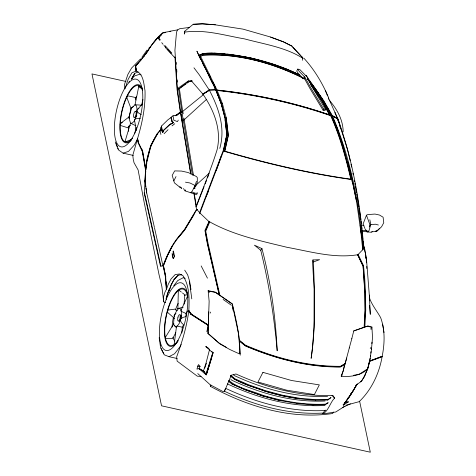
<?xml version="1.0" encoding="UTF-8"?>
<svg xmlns="http://www.w3.org/2000/svg" width="476" height="476" viewBox="0 0 476 476"><rect width="100%" height="100%" fill="white"/><g stroke="black" fill="none" stroke-linecap="round" stroke-linejoin="round"><path stroke-width="0.71" d="M352.079 181.802L352.079 179.041L350.83 179.155C345.76 157.55 339.858 135.993 330.719 115.716L331.909 115.912L337.645 129.573L331.974 116.174L331.552 116.186L331.814 115.722C324.626 103.149 317.611 90.202 307.847 79.403M187.443 310.971L186.08 313.482L185.824 316.665L182.754 317.456L180.184 319.539C180.124 322.442 178.649 325.322 176.06 326.726L175.239 326.476L173.526 324.287L174.222 315.368L177.905 308.537L178.321 290.979L178.714 290.122L181.374 292.08M208.024 333.533L209.137 301.278L208.143 290.652L215.455 292.187L232.3 303.849C236.233 320.199 240.225 336.758 239.904 353.698L239.41 353.888L229.831 349.521L219.918 343.898L208.024 333.533L208.72 332.867M208.768 311.845L207.988 333.349L218.716 342.851L226.249 347.296M170.825 31.255L162.774 32.671C151.654 41.864 146.4 55.799 135.779 65.498L136.184 70.995C143.645 74.078 143.764 83.925 145.013 90.726C145.549 107.017 142.175 123.207 137.51 138.73L138.141 142.83L142.3 151.481L145.501 169.795L144.436 192.655L160.924 266.09M239.446 340.768L245.449 345.695C275.301 358.547 307.532 366.954 340.185 366.74L345.076 363.67L340.507 366.312C307.734 366.574 275.378 358.13 245.443 345.195L239.351 340.185L239.428 341.161L245.533 345.998C275.42 358.779 307.627 367.163 340.286 367.05L344.82 364.58L346.772 358.012M136.874 113.627L136.904 112.943M145.109 181.439C145.418 165.089 147.81 148.101 157.134 134.262L160.507 130.24M351.758 338.805L353.787 330.838L364.289 327.208L365.211 310.4L364.979 293.014L363.152 266.286L357.66 254.755C333.914 258.599 310.221 251.506 287.01 247.3C260.687 240.892 233.656 235.209 209.767 221.899L208.91 222.631L205.269 231.205L207.703 244.123L215.17 277.068L219.287 294.989L219.841 295.09L208.196 244.069L205.733 231.146L209.767 221.899M356.792 384.691L349.075 397.305L343.25 405.308L348.438 401.667L345.356 402.315M145.353 177.435L145.115 180.969L145.87 186.634M145.495 175.317L145.775 171.074M173.829 180.904L176.007 176.554M181.844 332.974L182.272 327.19L183.587 324.763L181.326 322.615L180.184 319.539C182.076 316.421 181.517 312.774 180.856 309.459L180.19 308.656L177.905 308.537L178.524 309.126M363.48 248.097L363.634 246.128C360.011 202.853 352.656 159.579 337.74 118.661L332.415 115.811L331.968 116.138L332.391 116.043L332.319 115.614L323.68 100.585L306.086 75.44L306.598 76.648M184.075 304.2L184.837 294.799L182.492 292.978M171.937 120.833L171.253 117.167L173.002 115.787L177.167 115.031M206.846 331.712L208.244 324.935L191.108 313.928L188.829 310.614C189.365 298.88 189.632 285.505 182.778 275.461L179.476 274.003L175.192 274.557L171.057 278.984L168.248 284.261L166.642 288.878L164.946 292.157L163.25 297.881L163.726 301.796L165.654 302.653M371.363 349.449L371.488 347.998M371.869 343.636L371.994 342.185M135.232 104.714L131.138 108.242L130.9 110.587L128.877 117.489L130.513 123.219L125.069 141.396M182.272 327.19L177.483 326.149L176.507 326.369L174.18 344.386L174.496 344.517M180.815 317.92L180.719 315.534M370.138 358.178L367.621 368.817L359.469 374.13L353.525 375.35M370.34 356.726L370.548 355.269M370.852 353.085L371.054 351.633M137.51 138.73L138.314 142.276L142.645 151.243L145.87 169.664L145.614 168.956L147.066 158.847L150.594 145.686L157.056 133.815L161.346 128.734M145.965 168.968L146.364 166.172M146.566 164.779L146.864 162.685M147.066 161.287L150.88 146.007L157.538 133.81M219.787 148.405C225.66 127.99 218.787 108.195 209.333 90.137L202.984 94.218C214.111 110.569 221.762 129.829 217.08 149.803C211.052 169.218 203.085 187.931 195.934 206.935M208.286 325.245L191.209 314.255L189.097 310.983L188.758 311.185C186.687 326.869 182.088 342.054 176.655 356.869L177.149 361.141L197.29 376.165L201.003 376.462L210.255 384.816L223.315 391.706L224.333 391.653L231.348 375.183L235.953 373.981C266.322 387.66 299.547 396.562 333.039 395.556L334.658 398.138C330.737 401.072 327.702 413.12 322.216 413.68M180.785 318.73L181.023 315.671A3.267 1.166 -77.5 0 0 180.624 314.898M135.827 125.735L130.513 123.219L132.054 123.183L133.994 121.439C136.38 116.668 138.076 110.92 136.326 105.684L135.029 104.732L138.944 85.609L141.021 88.334M312.964 259.95L312.565 261.955L314.112 289.176L314.041 327.042L312.565 347.063L311.143 358.345C315.814 326.828 314.832 294.817 313.41 263.091L312.964 259.95L319.616 259.658L313.381 261.99M357.66 254.755L363.045 266.096L364.824 292.823L365.05 310.239L364.11 327.143L368.043 325.971L371.929 327.042L372.506 337.579L371.494 349.2L369.769 361.32L367.656 369.001L364.152 376.927L364.937 375.487L361.677 380.895L364.152 376.927L368.132 367.543L369.555 361.076L381.806 356.459L382.091 356.774C379.199 373.517 371.5 389.838 359.178 401.661L345.987 405.225M225.112 119.779L226.903 135.113L223.768 150.44L199.724 213.653M184.563 34.099L184.771 31.184L184.277 33.272M302.421 60.285L302.843 58.28L302.373 57.316L291.984 46.154L283.375 41.769L270.636 37.051L243.016 29.131L215.182 24.812L202.306 23.854L193.214 24.306L202.496 23.8L215.384 24.776M224.44 146.424L226.903 135.113M135.791 66.033L138.671 62.469M209.666 349.039L206.197 362.492L203.43 371.054L205.912 374.225L206.459 374.32L211.398 358.464L207.125 372.428M210.344 313.071L210.57 312.077M370.251 348.599L370.477 347.605M366.591 262.324C366.651 261.675 364.057 239.083 363.152 249.263L357.738 254.91M134.613 133.827L136.136 127.443M178.274 120.113L177.459 121.618L173.853 120.226L173.002 115.787M142.961 99.532L141.562 105.19L135.029 104.732M349.33 347.855L343.148 370.977L341.143 376.177M180.309 187.58L179.886 186.776L181.85 188.329L180.309 187.58L174.406 182.855L172.193 175.376L174.668 170.896L181.588 171.074L188.3 172.58L196.469 176.542L197.314 177.631L197.296 182.35L195.725 186.253L194.262 188.139L196.457 181.255M349.235 348.021L351.847 338.632M171.229 117.441L167.963 119.756L161.471 126.063L161.185 127.104L162.013 130.882L162.953 131.989L162.774 132.37C160.71 130.275 160.555 122.796 162.167 131.078L162.953 131.989L163.28 130.793L169.89 124.706L173.609 122.558L172.104 121.338L171.253 117.167M161.096 127.413L160.114 130.995L160.918 134.44M369.84 219.775L370.81 224.565C370.179 225.309 368.989 234.097 367.288 231.384L367.912 232.068M222.423 103.649L226.255 117.822L228.361 135.487L224.743 151.142L228.23 135.285L226.13 117.608M166.094 298.511L167.784 292.788L169.486 289.509L171.086 284.892L173.895 279.614L178.036 275.188L181.743 274.759M162.768 131.715L163.072 130.674L169.652 124.48L173.609 122.558M137.338 139.295L132.804 155.277L133.232 159.216L134.036 162.721L138.129 169.962L144.008 201.556L159.043 274.67L161.876 286.611L163.726 301.796M199.099 368.65L199.902 366.056L198.492 364.574L196.909 369.096L199.462 368.567L203.865 371.149L204.918 372.643M211.743 351.294L212.742 352.68L205.912 374.225M211.29 358.85L213.04 352.752M206.334 374.523L213.01 352.966L205.697 346.558L208.839 348.396M206.34 374.892L207.227 372.048M325.275 410.49C290.812 412.389 256.677 402.934 225.701 388.368L224.19 391.123C254.898 405.558 288.753 414.947 322.918 413.061L325.4 410.116M129.43 118.673L128.877 117.489L129.514 116.566L120.589 123.367L120.196 124.587L120.499 125.468L127.729 127.764L130.394 125.307M367.656 369.001C360.713 375.808 350.949 376.641 341.768 376.629L341.47 376.26L343.244 370.81L344.66 364.146M204.763 368.144L206.4 363.283M125.14 88.215L128.211 79.189L131.9 72.84L136.314 70.995L136.017 68.157M333.634 412.014L332.575 413.519C290.3 419.737 247.383 406.421 210.469 386.387L210.927 385.042M216.336 170.39L221.346 155.813M136.493 116.09L136.844 115.067M174.543 256.403L173.948 256.046L173.002 251.53L173.401 250.953L174.543 256.403L173.318 258.694L172.324 255.933L172.175 253.244M162.774 132.37L163.304 130.906M377.789 230.384L381.603 226.731L383.757 222.714L383.097 217.205L379.521 215.051L374.975 214.057L367.746 214.593L366.455 215.211L370.036 224.981L369.251 227.016L370.81 224.565L375.505 224.22L378.396 225.029M205.144 183.95L206.459 180.547M207.512 177.828L208.827 174.424M199.492 212.909L223.53 149.696L226.766 134.44L224.791 117.078L221.15 103.256L215.896 89.922L209.333 90.137M163.762 265.078L165.368 260.949M204.091 186.669L196.38 206.453L194.208 193.435M366.455 215.211L363.099 223.994L364.931 228.534M166.457 288.623L165.654 276.639L163.369 265.691C167.064 255.66 171.61 245.89 178.411 237.56L184.682 229.956L196.874 209.44L199.872 212.986L209.339 221.941M163.238 265.239C166.969 255.297 171.449 245.58 178.131 237.244L184.432 229.605L196.564 209.428L193.893 193.393M165.63 260.318L167.725 255.261M206.292 196.16L208.28 191.513M185.479 182.171L189.972 182.992L195.273 185.563L191.292 192.697L190.335 192.435L191.459 192.322L191.078 192.78M341.47 376.26L342.03 375.082M181.189 344.523L180.273 346.439L174.549 353.775L169.016 356.691L164.345 354.852L161.09 348.468M168.046 254.618L171.901 246.913M327.684 400.06L330.998 397.591L328.059 399.477L315.808 399.65L299.672 398.263L282.726 395.264L265.471 390.665L248.389 384.673L234.876 378.771L230.818 375.332L230.562 375.891L234.62 379.33L248.139 385.227L265.215 391.218L282.476 395.818L299.422 398.817M173.526 324.287L173.871 323.632L165.541 337.091L165.386 338.216L165.862 338.632L172.764 338.377L175.781 332.688M196.832 194.755L185.063 190.87L185.557 189.936M297.762 69.097L296.715 71.055L298.315 73.518L303.093 78.802L304.271 78.254L304.86 77.154L299.362 71.561L297.762 69.097L299.803 69.55L307.764 77.647L307.329 77.701L313.226 88.619L325.513 109.528L324.924 110.628L323.067 110.212L310.37 89.22L304.271 78.254M303.093 78.802L304.14 76.844M323.067 110.212L323.656 109.117L310.959 88.119L304.86 77.154M372.125 231.39L371.625 232.318L361.808 231.253M137.635 138.814L134.244 145.12L128.484 151.41L123.1 153.147L118.72 150.124L117.953 148.101M157.717 38.211L158.347 37.098L159.537 36.997L158.913 38.11L160.251 39.746M355.786 385.649L356.524 384.43M357.274 383.906L350.764 394.61L343.868 404.308M131.328 79.165L134.649 73.453L138.099 71.941M131.418 79.189L134.744 73.477M194.03 214.563L184.545 230.086L178.22 237.702M381.758 356.595L382.192 356.244C384.709 343.529 385.185 329.993 380.651 317.659C376.95 310.911 371.619 304.801 369.328 297.429L369.37 300.368M206.203 374.88L199.254 368.906L199.462 368.567M209.083 221.411L204.942 230.396L207.369 243.879L219.287 294.989M215.58 90.089L215.812 89.726L196.909 51.182L199.504 57.162M350.449 394.348L351.264 393.105M349.057 397.121L353.519 390.266L356.839 384.424L356.447 384.34L356.702 384.662L361.587 381.193L360.356 381.454M353.686 390.082L343.505 404.796M382.091 356.774L369.769 361.32M148.923 49.605L145.65 54.383M152.153 44.732L152.957 43.512M135.63 117.602L136.314 116.596M142.491 103.798L136.66 110.468L137.213 111.646L138.754 113.121L141.211 114.567M260.788 250.305L261.955 248.615L254.422 245.176L260.788 250.305L261.032 251.453C268.994 284.083 274.283 317.349 277.187 350.794C275.568 316.367 270.713 281.911 261.955 248.615M141.86 57.34L147.007 50.075M347.605 398.567L348.42 397.418M217.211 90.196L217.002 90.482C255.755 94.653 294.15 102.994 330.975 115.799L330.79 115.293C294.067 102.536 255.779 94.212 217.139 90.041L217.211 90.196C255.85 94.373 294.132 102.691 330.862 115.442M173.74 285.689L177.697 280.614L183.23 277.692L185.235 278.478M153.885 42.4L156.259 39.716M164.101 133.738L168.034 129.698M140.545 60.321L141.479 59.244M143.817 56.555L144.752 55.484M148.881 48.118L150.297 46.827M222.554 103.875L217.151 90.291L215.955 90.398L217.282 90.517L216.877 90.488M371.101 327.982L371.929 327.042M128.794 82.217L129.752 81.17M132.149 78.552L134.547 75.928L139.938 74.191L141.033 74.946M178.179 275.217L174.043 279.644L171.235 284.922L169.629 289.545L167.927 292.817L166.237 298.547L166.398 299.85M140.557 58.905L131.614 68.026L127.913 74.381L124.492 84.466L124.902 88.911M161.37 34.98L158.758 37.539L158.597 36.765L158.347 37.098C149.619 45.702 144.811 57.376 135.529 65.587L135.934 71.001M175.959 313.482L174.222 315.368L174.43 316.594M376.617 231.199L377.48 230.676L375.255 231.3L376.617 231.199L379.503 228.42M183.563 120.315L206.257 99.615M195.928 185.224L209.357 173.062M184.706 31.267L193.28 24.228M181.07 112.723L203.258 94.795M137.296 109.545L138.95 108.225M172.062 125.854L174.763 123.736M216.146 90.541L216.116 90.012L217.068 90.095L200.229 55.603L203.097 53.937C236.489 52.039 269.922 61.184 300.035 75.16M178.946 88.81L189.043 81.081M369.555 361.076L382.115 356.369M131.138 108.242L133.375 106.642M178.47 88.488L177.31 89.339L180.612 112.086L182.635 111.069L179.333 88.322L178.47 88.488L181.772 111.241M183.183 113.752L182.814 111.557L180.684 112.532L190.918 173.913M179.238 320.842L179.541 320.622M175.091 115.846L180.327 112.05L181.517 111.949L181.368 112.514L180.499 112.586L176.459 115.4M176.34 115.43L180.392 112.497L181.463 112.509M331.552 116.186L332.319 115.614L337.662 118.476L339.733 124.444L337.651 119.476M192.292 80.974L188.222 81.039L177.37 88.661L177.75 89.363L177.619 87.185M179.44 88.56L186.074 83.907M187.282 83.062L189.692 81.366L190.93 81.253M191.316 80.753L202.853 94.034L209.22 89.934L215.812 89.726L215.848 90.16M327.91 402.637L325.554 404.148C304.354 405.183 283.232 401.333 262.966 395.336C251.614 390.618 238.428 388.464 228.819 380.431M325.179 404.725L328.244 402.821M344.969 406.105L335.741 412.002L323.888 413.739M202.984 94.218L209.369 90.351M188.758 311.185L190.84 314.285L191.15 314.095M200.795 56.418L203.044 55.115C237.423 53.371 272.195 62.576 302.742 78.016M169.843 124.605L173.329 122.647L172.08 121.511M364.289 327.208L364.854 326.887L365.741 310.34L365.508 292.907L364.753 278.847L363.521 265.626L358.13 254.523M135.624 117.263L135.077 117.328M191.072 192.53L191.459 192.322M370.036 224.981L370.81 224.565M120.589 123.367L122.368 122.516M342.476 407.51L350.437 403.809M198.718 55.406L202.437 53.794L204.525 53.669M125.843 141.705L131.447 139.498M144.145 192.828L160.507 266.239L163.494 265.769L165.815 276.895M353.698 331.004L367.567 326.167L370.257 326.947M177.905 308.537L183.212 307.181M345.159 402.613L348.42 402.047M291.984 46.154L283.256 41.834M302.373 57.316L301.159 56.293M169.861 31.267L177.524 29.881M165.773 32.517L162.851 33.028L158.788 37.193L158.163 38.306L159.948 40.49M189.311 27.435L179.702 28.727L177.441 30.018L176.513 32.243L174.918 50.325L177.37 88.661L178.345 88.875M184.991 32.094C205.007 29.209 225.023 35.551 244.599 38.901C264.222 44.226 285.404 47.189 302.843 58.28M190.442 80.956L191.834 80.837M371.833 231.794L375.076 231.568M201.973 55.139C236.518 52.765 271.189 62.534 302.141 77.392M206.614 53.55L212.189 53.229M140.301 118.262L137.457 118.411L135.428 118.946L134.405 119.708L136.416 130.483M202.853 94.034L203.3 94.028M327.607 396.324C295.382 397.847 263.448 389.088 234.4 375.618L233.383 374.755M325.102 400.994C292.877 402.517 260.943 393.759 231.895 380.288L230.878 379.426M325.013 405.457C291.258 407.402 257.79 398.192 227.451 383.9M315.433 400.227L327.803 400.036M312.928 404.903L325.298 404.707M197.635 209.434L196.564 209.428L196.874 209.44M361.82 225.213L363.938 225.356M214.307 53.205L218.645 53.544M220.816 53.711L225.154 54.044M315.552 400.209C298.416 399.4 281.506 396.169 265.096 391.236C253.553 386.423 240.071 384.316 230.444 375.909M296.792 403.511L313.047 404.88M362.307 230.319L367.216 230.854M352.163 179.357C308.656 173.3 265.852 163.131 223.708 150.85M209.309 291.264L215.366 292.353L232.211 304.015L238.595 334.164L240.261 355.173M227.326 54.216L250.4 57.822L273.825 64.546L288.289 69.752M296.917 403.487L279.846 400.512L262.591 395.913L245.509 389.921L231.996 384.025L228.956 381.443M197.427 366.038L200.319 366.663M323.656 109.117L325.513 109.528M188.222 81.039L189.692 81.366M126.033 81.485L91.969 73.917L161.548 405.82L370.304 452.2L359.624 401.25M212.671 352.395L213.07 352.484M212.742 352.68L213.135 352.764M203.43 371.054L204.954 372.648M344.779 402.458L345.177 402.541M169.016 356.691L177.126 358.505M123.1 153.147L133.334 155.444M279.971 400.489L262.71 395.889L245.634 389.903L232.115 384.001L228.569 380.99M223.536 151.1C265.673 163.381 308.478 173.55 351.99 179.607L356.56 201.544L361.07 233.24M224.642 150.797L223.482 150.47L227.159 135.005L225.112 117.429L221.435 103.524L216.199 90.208M191.792 191.995L197.332 193.827L197.07 192.447M193.702 188.008L195.059 188.508M270.541 37.11L282.589 41.585M186.08 313.482L181.552 311.5L180.886 310.62L187.568 296.06L187.824 296.423M136.404 111.943L136.82 112.407M199.254 368.906L204.031 371.53M299.44 74.815C276.943 63.689 252.316 57.144 227.463 54.074C218.121 53.794 207.816 51.164 198.98 55.216L216.247 90.434M289.598 70.371L299.38 75.006M332.391 116.043L337.389 118.792M303.95 78.391L305.158 79.064M206.405 346.897L207.524 347.551M208.202 325.423L190.84 314.285M174.525 318.48L167.469 312.262L167.498 311.018L168.082 310.049L175.031 309.12L177.358 310.757M223.119 299.446L231.401 305.271M176.316 327.69L174.198 325.173M180.499 112.586L190.638 173.871M197.748 373.589L201.003 376.462M172.99 122.612L171.836 121.511L170.973 117.388M309.132 81.563C317.998 91.672 324.424 103.673 330.903 115.388L331.974 116.174M303.783 58.084C314.172 69.353 322.365 82.955 328.345 97.134M331.867 115.936L323.591 101.537L332.183 116.245M332.028 395.556L334.658 398.138M367.288 231.384L367.746 231.854M343.077 404.701L343.363 404.963M292.746 47.261L300.172 55.234M171.842 53.098L165.166 45.738M167.695 49.653L171.086 53.294M174.478 56.936L175.448 57.977M165.315 47.469L175.007 57.882L177.024 89.304L180.327 112.05M339.489 124.284L347.492 149.452L350.217 160.721M308.335 80.17L311.905 84.24L317.968 92.903M365.193 229.182L367.311 231.681M161.733 42.667L163.078 44.298M163.97 45.393L165.755 47.57M193.964 67.8L199.254 74.791L209.22 89.934M310.536 84.627L321.348 100.162L329.767 115.156M188.829 310.614L189.097 310.983M329.6 100.507C337.109 109.462 343.071 119.833 343.166 131.846M183.45 188.591L185.063 190.87M312.738 87.15L321.235 99.776L330.052 115.489M318.373 93.516L323.234 100.912M195.273 185.563L195.725 186.253M184.718 270.16L187.639 274.777L189.597 281.114L190.965 289.581M208.143 290.652L208.934 291.949M138.558 86.001L139.45 87.578M202.597 63.326L204.638 67.158M201.169 265.923L207.447 278.157M163.774 353.918L160.585 347.664L159.174 337.71M208.726 73.643L209.363 74.922M208.833 291.479L209.291 292.431M208.809 75.488L212.338 82.848M214.569 87.495L215.872 90.208M328.315 97.651L337.662 118.476M209.684 75.589L210.315 76.922M212.855 82.253L215.075 86.918M339.549 125.051L340.733 128.877M200.027 58.328L200.557 59.5M239.19 352.073L239.904 353.698M330.719 115.716L330.998 115.585C340.126 135.815 346.022 157.324 351.086 178.887M307.371 78.457L307.889 79.659M332.415 115.811C350.651 157.978 359.202 203.764 363.253 249.335M339.733 124.444L335.033 112.687L335.294 113.716M224.856 117.584L221.179 103.697L215.896 89.922M215.955 90.398L221.179 103.697M325.376 90.422L327.506 95.896M328.309 97.949L328.839 99.317M131.037 108.587L126.86 97.616L127.068 96.372L127.723 95.819L135.119 97.419L135.856 100.049M116.15 143.383L117.435 146.757M115.263 141.919L118.042 149.19M138.343 142.199L138.48 142.568M141.765 148.911L142.467 150.916L145.614 168.956M337.74 118.661L339.793 124.617M162.935 265.822L154.539 227.998M337.579 129.329L342.428 143.71M191.108 313.928L191.209 314.255M173.318 258.694L172.336 254.458M342.369 143.484L351.032 174.549M347.831 161.983L351.96 178.922L356.56 201.544M163.149 265.911L165.434 277.068L166.279 289.057M350.961 174.27L352.079 179.041M154.385 227.302L146.721 193.006L144.823 180.577M232.455 307.508L233.085 310.352M363.789 246.526L365.003 252.345M210.225 385.227L210.469 386.387M137.689 139.057L138.213 141.568M181.665 117.358L182.486 121.297M351.044 164.238L351.621 167.034M352.918 173.318L353.204 174.716M363.361 244.777L363.634 246.128M362.914 241.606L363.92 246.61M161.471 126.063L162.191 129.734M168.76 289.676L168.992 290.836M354.358 180.303L354.614 181.743M354.87 183.183L355.12 184.617M355.376 186.056L356.524 192.524M356.78 193.964L357.03 195.398M357.286 196.838L358.94 206.995M183.915 118.143L193.411 175.085M181.844 111.687L192.441 175.21M382.639 324.168L384.007 332.587M189.383 281.233L191.798 298.868M365.312 252.619L366.609 260.741L369.412 296.429M365.33 254.386L365.544 255.749M365.764 257.105L365.979 258.468M359.166 208.452L360.856 219.388M160.471 344.112L160.68 345.564M146.061 188.05L146.721 193.006M181.326 114.71L181.582 116.697M166.469 287.48L166.642 288.878M361.385 236.138L361.54 237.589M360.213 225.267L362.712 249.906M166.213 285.38L166.035 281.637M176.507 326.369L176.548 326.822M361.195 221.572L361.391 223.756M361.522 225.207L361.849 228.843M361.98 230.295L362.307 233.93M362.504 236.108L362.766 239.017M362.962 241.195L363.158 243.379M369.59 305.509L370.298 314.338L369.352 295.102M176.18 62.142L176.346 64.302M177.173 79.932L177.31 82.11M176.703 69.335L176.828 72.162M366.609 260.741L366.669 262.853M366.77 266.376L366.829 268.488M366.3 260.503L366.365 262.621M371.006 327.512L371.06 329.6M177.965 341.381A29.768 10.561 -77.4 0 1 164.726 336.437A29.768 10.561 -77.4 0 1 172.366 297.756A29.768 10.561 -77.4 0 1 187.425 293.502M131.209 140.444A29.768 10.573 -77.4 0 1 121.725 111.497A29.768 10.573 -77.4 0 1 142.669 89.304M180.624 319.247A3.267 1.166 -77.5 0 1 178.899 321.133M178.202 340.292A28.929 10.252 -77.4 0 1 165.065 335.955A28.929 10.252 -77.4 0 1 172.728 297.899A28.929 10.252 -77.4 0 1 187.348 294.888M187.508 295.495A28.929 10.252 -77.4 0 1 187.925 297.512M174.841 341.066A24.175 8.556 -77.3 0 1 172.895 337.246M172.074 327.155A24.175 8.556 -77.3 0 1 173.389 317.391M175.406 310.019A24.175 8.556 -77.3 0 1 178.131 303.402M184.557 295.406A24.175 8.556 -77.3 0 1 187.931 295.203M135.868 111.676A3.272 1.166 -77.5 0 1 136.523 111.467M132.631 138.147A28.929 10.276 -77.3 0 1 120.386 131.477A28.929 10.276 -77.3 0 1 128.193 94.379A28.929 10.276 -77.3 0 1 142.627 90.666M128.663 131.305A24.175 8.592 -77.3 0 1 128.324 126.069M129.05 117.56A24.175 8.592 -77.3 0 1 131.114 108.57M135.273 98.532A24.175 8.592 -77.3 0 1 136.624 96.354M136.196 113.228L135.957 114.871L134.744 117.405L134.089 117.614L133.643 116.971A3.272 1.166 -77.5 0 1 134.631 111.896A3.272 1.166 -77.5 0 1 136.196 113.228M177.97 317.147L177.679 318.801A3.267 1.166 -77.5 0 0 178.429 321.038A3.267 1.166 -77.5 0 0 180.023 318.551L180.261 315.499A3.267 1.166 -77.5 0 0 178.542 315.677L177.97 317.147M262.93 372.357L257.98 382.032L286.576 390.177L314.386 394.568L319.337 384.888L291.526 380.502L262.93 372.357M356.405 384.328L356.53 384.852L356.405 384.328M177.149 341.714A34.671 12.275 -77.3 0 0 183.718 284.291A34.671 12.275 -77.3 0 0 159.936 323.876A34.671 12.275 -77.3 0 0 177.149 341.714M130.912 140.004A34.671 12.311 -77.3 0 0 139.563 81.705A34.671 12.311 -77.3 0 0 115.251 117.322A34.671 12.311 -77.3 0 0 130.912 140.004"/></g></svg>
